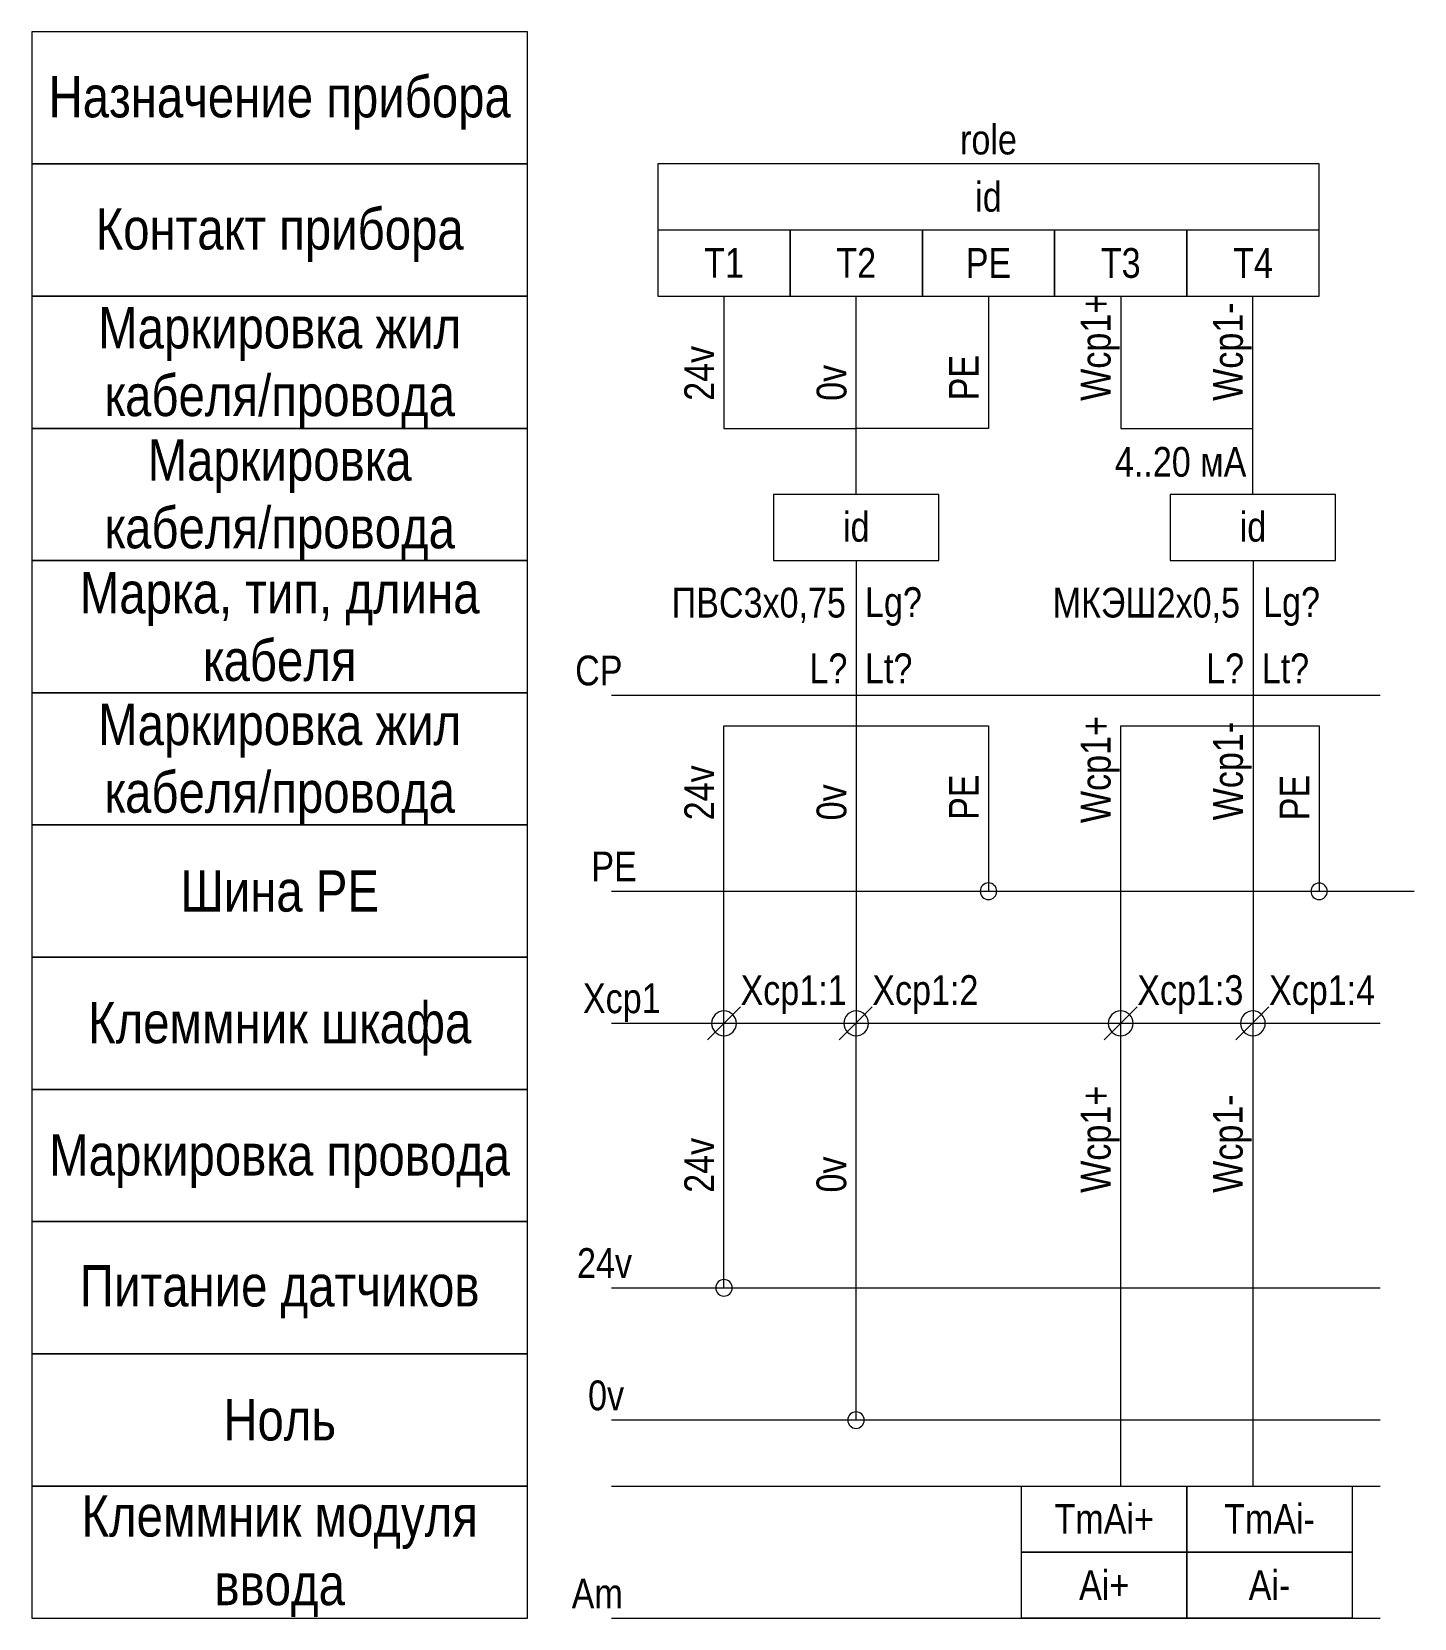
# Model space of a CAD drawing. Header units: millimetres. Extents: x -4644.7 to -4561.1, y -11658.1 to -11562.1.
import ezdxf

# ---------------------------------------------------------------- set-up
doc = ezdxf.new("R2010")
doc.units = ezdxf.units.MM
doc.header["$MEASUREMENT"] = 0
doc.linetypes.add('Штриховая', pattern=[2000, 1000, -1000])
doc.linetypes.add('Штрихпунктирная', pattern=[6702.777624, 3527.777672, -1763.888836, 0, -1411.111116])
for name, color, linetype, lineweight in [('0_names_Ном._пера__1', 7, 'Continuous', 15), ('0_names_Ном._пера__21', 7, 'Continuous', 40), ('0_Ном._пера__1', 7, 'Continuous', 15), ('0_Ном._пера__21', 7, 'Continuous', 40), ('title_Ном._пера__1', 7, 'Continuous', 15)]:
    doc.layers.add(name, color=color, linetype=linetype, lineweight=lineweight)
doc.styles.add('СГЕНЕРИР_СТИЛЬ_1', font='ARIALN.TTF')

msp = doc.modelspace()

# ---------------------------------------------------------------- linework, layer by layer
at = {"layer": '0_Ном._пера__1', "color": 7, "linetype": 'Continuous', "lineweight": 15}
for p, q in [((-4594.808, -11590.104), (-4594.808, -11578.104)), ((-4570.808, -11590.104), (-4570.808, -11578.104)), ((-4609.611, -11614.101), (-4561.051, -11614.101)), ((-4603.809, -11623.104), (-4601.809, -11621.104)), ((-4595.838, -11623.104), (-4593.838, -11621.104)), ((-4579.808, -11623.104), (-4577.808, -11621.104)), ((-4571.839, -11623.104), (-4569.839, -11621.104)), ((-4609.611, -11638.101), (-4563.112, -11638.101)), ((-4609.611, -11646.101), (-4563.112, -11646.101)), ((-4609.611, -11650.101), (-4563.112, -11650.101)), ((-4609.611, -11658.101), (-4563.112, -11658.101))]:
    msp.add_line(p, q, dxfattribs=at)
at = {"layer": '0_Ном._пера__1', "color": 7, "linetype": 'Штриховая', "lineweight": 15}
msp.add_line((-4563.112, -11602.256), (-4609.611, -11602.256), dxfattribs=at)
at = {"layer": '0_Ном._пера__1', "color": 7, "linetype": 'Штрихпунктирная', "lineweight": 15}
msp.add_line((-4609.611, -11622.101), (-4563.112, -11622.101), dxfattribs=at)
at = {"layer": '0_Ном._пера__1', "color": 7, "linetype": 'Continuous', "lineweight": 15}
for points in [[(-4606.808, -11578.104), (-4566.808, -11578.104), (-4566.808, -11570.104), (-4606.808, -11570.104)], [(-4606.808, -11578.104), (-4598.808, -11578.104), (-4598.808, -11574.104), (-4606.808, -11574.104)], [(-4598.808, -11578.104), (-4590.808, -11578.104), (-4590.808, -11574.104), (-4598.808, -11574.104)], [(-4590.808, -11578.104), (-4582.808, -11578.104), (-4582.808, -11574.104), (-4590.808, -11574.104)], [(-4582.808, -11578.104), (-4574.808, -11578.104), (-4574.808, -11574.104), (-4582.808, -11574.104)], [(-4574.808, -11578.104), (-4566.808, -11578.104), (-4566.808, -11574.104), (-4574.808, -11574.104)], [(-4599.808, -11594.104), (-4589.808, -11594.104), (-4589.808, -11590.104), (-4599.808, -11590.104)], [(-4575.808, -11594.104), (-4565.808, -11594.104), (-4565.808, -11590.104), (-4575.808, -11590.104)], [(-4584.808, -11650.101), (-4574.808, -11650.101), (-4574.808, -11654.101), (-4584.808, -11654.101)], [(-4574.808, -11650.101), (-4564.808, -11650.101), (-4564.808, -11654.101), (-4574.808, -11654.101)], [(-4584.808, -11654.101), (-4574.808, -11654.101), (-4574.808, -11658.101), (-4584.808, -11658.101)], [(-4574.808, -11654.101), (-4564.808, -11654.101), (-4564.808, -11658.101), (-4574.808, -11658.101)]]:
    msp.add_lwpolyline(points, close=True, dxfattribs=at)
for points in [[(-4602.808, -11578.104), (-4602.808, -11586.104), (-4594.808, -11586.104)], [(-4586.808, -11578.104), (-4586.808, -11586.104), (-4594.808, -11586.104)], [(-4578.808, -11578.104), (-4578.808, -11586.104), (-4570.808, -11586.104)], [(-4594.805, -11594.104), (-4594.82, -11622.086)], [(-4570.805, -11594.104), (-4570.806, -11622.072)], [(-4602.809, -11622.104), (-4602.809, -11604.104), (-4594.81, -11604.105)], [(-4594.81, -11604.105), (-4586.808, -11604.107), (-4586.808, -11614.107)], [(-4578.808, -11622.105), (-4578.808, -11604.105), (-4570.805, -11604.105)], [(-4570.805, -11604.105), (-4566.806, -11604.105), (-4566.806, -11614.105)], [(-4602.809, -11638.104), (-4602.809, -11622.104)], [(-4594.82, -11646.104), (-4594.82, -11622.086)], [(-4578.808, -11650.104), (-4578.808, -11622.104)], [(-4570.807, -11622.072), (-4570.808, -11650.104)]]:
    msp.add_lwpolyline(points, dxfattribs=at)
for points in [[(-4586.808, -11613.61, 1), (-4586.808, -11614.61, 1)], [(-4566.806, -11613.615, 1), (-4566.806, -11614.615, 1)], [(-4602.809, -11621.354, 1), (-4602.809, -11622.854, 1)], [(-4594.813, -11621.354, 1), (-4594.813, -11622.854, 1)], [(-4578.808, -11621.354, 1), (-4578.808, -11622.854, 1)], [(-4570.815, -11621.354, 1), (-4570.815, -11622.854, 1)], [(-4602.809, -11637.607, 1), (-4602.809, -11638.607, 1)], [(-4594.82, -11645.61, 1), (-4594.82, -11646.61, 1)]]:
    msp.add_lwpolyline(points, format="xyb", close=True, dxfattribs=at)
at = {"layer": 'title_Ном._пера__1', "color": 7, "linetype": 'Continuous', "lineweight": 15}
for points in [[(-4644.686, -11570.101), (-4614.686, -11570.101), (-4614.686, -11562.101), (-4644.686, -11562.101)], [(-4644.686, -11578.101), (-4614.686, -11578.101), (-4614.686, -11570.101), (-4644.686, -11570.101)], [(-4644.686, -11586.101), (-4614.686, -11586.101), (-4614.686, -11578.101), (-4644.686, -11578.101)], [(-4644.686, -11594.101), (-4614.686, -11594.101), (-4614.686, -11586.101), (-4644.686, -11586.101)], [(-4644.686, -11602.101), (-4614.686, -11602.101), (-4614.686, -11594.101), (-4644.686, -11594.101)], [(-4644.686, -11610.101), (-4614.686, -11610.101), (-4614.686, -11602.101), (-4644.686, -11602.101)], [(-4644.686, -11618.101), (-4614.686, -11618.101), (-4614.686, -11610.101), (-4644.686, -11610.101)], [(-4644.686, -11626.101), (-4614.686, -11626.101), (-4614.686, -11618.101), (-4644.686, -11618.101)], [(-4644.686, -11634.101), (-4614.686, -11634.101), (-4614.686, -11626.101), (-4644.686, -11626.101)], [(-4644.686, -11642.101), (-4614.686, -11642.101), (-4614.686, -11634.101), (-4644.686, -11634.101)], [(-4644.686, -11650.101), (-4614.686, -11650.101), (-4614.686, -11642.101), (-4644.686, -11642.101)], [(-4644.686, -11658.101), (-4614.686, -11658.101), (-4614.686, -11650.101), (-4644.686, -11650.101)]]:
    msp.add_lwpolyline(points, close=True, dxfattribs=at)

# ---------------------------------------------------------------- texts
at = {"layer": '0_names_Ном._пера__1', "color": 7, "linetype": 'Continuous', "lineweight": 15, "char_height": 1.8, "style": 'СГЕНЕРИР_СТИЛЬ_1'}
for s, insert, attachment_point in [('\\A1;{\\pqc;\\fArial Narrow|b0|i0|c204|p34;role}', (-4586.808, -11569.552), 8), ('\\A1;{\\pqc;\\fArial Narrow|b0|i0|c204|p34;id}', (-4586.808, -11572.102), 5), ('\\A1;{\\pqc;\\fArial Narrow|b0|i0|c204|p34;T1}', (-4602.808, -11576.09), 5), ('\\A1;{\\pqc;\\fArial Narrow|b0|i0|c204|p34;T2}', (-4594.808, -11576.09), 5), ('\\A1;{\\pqc;\\fArial Narrow|b0|i0|c204|p34;T3}', (-4578.808, -11576.106), 5), ('\\A1;{\\pqc;\\fArial Narrow|b0|i0|c204|p34;T4}', (-4570.808, -11576.094), 5), ('\\A1;{\\pqc;\\fArial Narrow|b0|i0|c204|p34;id}', (-4594.808, -11592.067), 5), ('\\A1;{\\pqc;\\fArial Narrow|b0|i0|c204|p34;id}', (-4570.808, -11592.067), 5), ('\\A1;{\\pql;\\fArial Narrow|b0|i0|c204|p34;Lg\\fArial Narrow|b0|i0|c204|p34;?}', (-4594.278, -11598.056), 7), ('\\A1;{\\pqc;\\fArial Narrow|b0|i0|c204|p34;CP}', (-4610.382, -11600.764), 5), ('\\A1;{\\pql;\\fArial Narrow|b0|i0|c204|p34;L\\fArial Narrow|b0|i0|c204|p34;?}', (-4597.639, -11601.522), 7), ('\\A1;{\\pql;\\fArial Narrow|b0|i0|c204|p34;Lt\\fArial Narrow|b0|i0|c204|p34;?}', (-4594.278, -11601.54), 7), ('\\A1;{\\pql;\\fArial Narrow|b0|i0|c204|p34;L\\fArial Narrow|b0|i0|c204|p34;?}', (-4573.639, -11601.522), 7), ('\\A1;{\\pql;\\fArial Narrow|b0|i0|c204|p34;Lt\\fArial Narrow|b0|i0|c204|p34;?}', (-4570.278, -11601.54), 7), ('\\A1;{\\pqc;\\fArial Narrow|b0|i0|c204|p34;X\\fArial Narrow|b0|i0|c204|p34;cp1}', (-4608.992, -11620.858), 5), ('\\A1;{\\pql;\\fArial Narrow|b0|i0|c204|p34;Xcp1:1}', (-4601.809, -11620.36), 4), ('\\A1;{\\pql;\\fArial Narrow|b0|i0|c204|p34;Xcp1:\\fArial Narrow|b0|i0|c204|p34;2}', (-4593.838, -11620.361), 4), ('\\A1;{\\pql;\\fArial Narrow|b0|i0|c204|p34;Xcp1:\\fArial Narrow|b0|i0|c204|p34;3}', (-4577.808, -11620.361), 4), ('\\A1;{\\pql;\\fArial Narrow|b0|i0|c204|p34;Xcp1:\\fArial Narrow|b0|i0|c204|p34;4}', (-4569.839, -11620.361), 4), ('\\A1;{\\pqc;\\fArial Narrow|b0|i0|c204|p34;24v}', (-4610.034, -11636.605), 5), ('\\A1;{\\pqc;\\fArial Narrow|b0|i0|c204|p34;0v}', (-4609.941, -11644.626), 5), ('\\A1;{\\pqc;\\fArial Narrow|b0|i0|c204|p34;TmAi+}', (-4579.808, -11652.092), 5), ('\\A1;{\\pqc;\\fArial Narrow|b0|i0|c204|p34;TmAi-}', (-4569.808, -11652.092), 5), ('\\A1;{\\pqc;\\fArial Narrow|b0|i0|c204|p34;A\\fArial Narrow|b0|i0|c204|p34;i\\fArial Narrow|b0|i0|c204|p34;+}', (-4579.808, -11656.092), 5), ('\\A1;{\\pqc;\\fArial Narrow|b0|i0|c204|p34;A\\fArial Narrow|b0|i0|c204|p34;i\\fArial Narrow|b0|i0|c204|p34;-}', (-4569.808, -11656.092), 5), ('\\A1;{\\pqc;\\fArial Narrow|b0|i0|c204|p34;Am}', (-4610.475, -11656.609), 5)]:
    msp.add_mtext(s, dxfattribs=dict(at, insert=insert, attachment_point=attachment_point))
at = {"layer": '0_names_Ном._пера__1', "color": 7, "linetype": 'Continuous', "lineweight": 15, "char_height": 1.8, "attachment_point": 4, "rotation": 90, "style": 'СГЕНЕРИР_СТИЛЬ_1'}
for s, insert in [('\\A1;{\\pql;\\fArial Narrow|b0|i0|c204|p34;Wcp1\\fArial Narrow|b0|i0|c204|p34;+}', (-4580.052, -11584.435)), ('\\A1;{\\pql;\\fArial Narrow|b0|i0|c204|p34;Wcp1\\fArial Narrow|b0|i0|c204|p34;-}', (-4572.052, -11584.435)), ('\\A1;{\\pql;\\fArial Narrow|b0|i0|c204|p34;24v}', (-4604.304, -11584.435)), ('\\A1;{\\pql;\\fArial Narrow|b0|i0|c204|p34;0v}', (-4596.289, -11584.435)), ('\\A1;{\\pql;\\fArial Narrow|b0|i0|c204|p34;Wcp1\\fArial Narrow|b0|i0|c204|p34;+}', (-4580.052, -11609.986)), ('\\A1;{\\pql;\\fArial Narrow|b0|i0|c204|p34;Wcp1\\fArial Narrow|b0|i0|c204|p34;-}', (-4572.049, -11609.816)), ('\\A1;{\\pql;\\fArial Narrow|b0|i0|c204|p34;24v}', (-4604.305, -11609.816)), ('\\A1;{\\pql;\\fArial Narrow|b0|i0|c204|p34;0v}', (-4596.294, -11609.82)), ('\\A1;{\\pql;\\fArial Narrow|b0|i0|c204|p34;Wcp1\\fArial Narrow|b0|i0|c204|p34;+}', (-4580.052, -11632.357)), ('\\A1;{\\pql;\\fArial Narrow|b0|i0|c204|p34;Wcp1\\fArial Narrow|b0|i0|c204|p34;-}', (-4572.062, -11632.357)), ('\\A1;{\\pql;\\fArial Narrow|b0|i0|c204|p34;24v}', (-4604.305, -11632.357)), ('\\A1;{\\pql;\\fArial Narrow|b0|i0|c204|p34;0v}', (-4596.3, -11632.339))]:
    msp.add_mtext(s, dxfattribs=dict(at, insert=insert))
at = {"layer": '0_names_Ном._пера__21', "color": 7, "linetype": 'Continuous', "lineweight": 40, "insert": (-4570.194, -11598.056), "char_height": 1.8, "attachment_point": 7, "style": 'СГЕНЕРИР_СТИЛЬ_1'}
msp.add_mtext('\\A1;{\\pql;\\fArial Narrow|b0|i0|c204|p34;Lg?}', dxfattribs=at)
at = {"layer": '0_Ном._пера__1', "color": 7, "linetype": 'Continuous', "lineweight": 15, "char_height": 1.8, "style": 'СГЕНЕРИР_СТИЛЬ_1'}
for s, insert, attachment_point in [('\\A1;{\\pqc;\\fArial Narrow|b0|i0|c204|p34;PE}', (-4586.808, -11576.094), 5), ('\\A1;{\\pql;\\fArial Narrow|b0|i0|c204|p34;4..20 мА}', (-4579.159, -11588.14), 4), ('\\A1;{\\pql;\\fArial Narrow|b0|i0|c204|p34;МКЭШ2х0,5}', (-4582.926, -11597.881), 7), ('\\A1;{\\pqc;\\fArial Narrow|b0|i0|c204|p34;PE}', (-4609.458, -11612.609), 5)]:
    msp.add_mtext(s, dxfattribs=dict(at, insert=insert, attachment_point=attachment_point))
at = {"layer": '0_Ном._пера__1', "color": 7, "linetype": 'Continuous', "lineweight": 15, "char_height": 1.8, "rotation": 90, "style": 'СГЕНЕРИР_СТИЛЬ_1'}
for s, insert, attachment_point in [('\\A1;{\\pqr;\\fArial Narrow|b0|i0|c204|p34;PE}', (-4588.3, -11581.657), 6), ('\\A1;{\\pqr;\\fArial Narrow|b0|i0|c204|p34;PE}', (-4588.3, -11607.041), 6), ('\\A1;{\\pql;\\fArial Narrow|b0|i0|c204|p34;PE}', (-4568.298, -11609.817), 4)]:
    msp.add_mtext(s, dxfattribs=dict(at, insert=insert, attachment_point=attachment_point))
at = {"layer": '0_Ном._пера__21', "color": 7, "linetype": 'Continuous', "lineweight": 40, "insert": (-4605.974, -11597.881), "char_height": 1.8, "attachment_point": 7, "style": 'СГЕНЕРИР_СТИЛЬ_1'}
msp.add_mtext('\\A1;{\\pql;\\fArial Narrow|b0|i0|c204|p34;ПВС3\\fArial Narrow|b0|i0|c204|p34;х0,\\fArial Narrow|b0|i0|c204|p34;7\\fArial Narrow|b0|i0|c204|p34;5}', dxfattribs=at)
at = {"layer": 'title_Ном._пера__1', "color": 7, "linetype": 'Continuous', "lineweight": 15, "char_height": 2.5, "attachment_point": 5, "style": 'СГЕНЕРИР_СТИЛЬ_1'}
for s, insert in [('\\A1;{\\pqc;\\fArial Narrow|b0|i0|c204|p34;Назначение прибора}', (-4629.686, -11566.409)), ('\\A1;{\\pqc;\\fArial Narrow|b0|i0|c204|p34;Контакт прибора}', (-4629.686, -11574.409)), ('\\A1;{\\pqc;\\fArial Narrow|b0|i0|c204|p34;Шина PE}', (-4629.686, -11614.109)), ('\\A1;{\\pqc;\\fArial Narrow|b0|i0|c204|p34;Клеммник\\fArial Narrow|b0|i0|c204|p34; шкафа}', (-4629.686, -11622.435)), ('\\A1;{\\pqc;\\fArial Narrow|b0|i0|c204|p34;Маркировка \\fArial Narrow|b0|i0|c204|p34;провода}', (-4629.686, -11630.438)), ('\\A1;{\\pqc;\\fArial Narrow|b0|i0|c204|p34;Питание датчиков}', (-4629.686, -11638.347)), ('\\A1;{\\pqc;\\fArial Narrow|b0|i0|c204|p34;Ноль}', (-4629.686, -11646.109))]:
    msp.add_mtext(s, dxfattribs=dict(at, insert=insert))
for s, insert, line_spacing_factor in [('\\A1;{\\pqc;\\fArial Narrow|b0|i0|c204|p34;Маркировка жил\\P\\pqc;\\fArial Narrow|b0|i0|c204|p34;кабеля/провода}', (-4629.686, -11582.438), 0.982786), ('\\A1;{\\pqc;\\fArial Narrow|b0|i0|c204|p34;Маркировка\\P\\pqc;\\fArial Narrow|b0|i0|c204|p34;кабеля/провода}', (-4629.686, -11590.438), 0.982786), ('\\A1;{\\pqc;\\fArial Narrow|b0|i0|c204|p34;Марка, тип\\fArial Narrow|b0|i0|c204|p34;, длина\\P\\pqc;\\fArial Narrow|b0|i0|c204|p34;кабеля}', (-4629.686, -11598.109), 0.98101), ('\\A1;{\\pqc;\\fArial Narrow|b0|i0|c204|p34;Маркировка жил\\P\\pqc;\\fArial Narrow|b0|i0|c204|p34;кабеля/провода}', (-4629.686, -11606.438), 0.982786), ('\\A1;{\\pqc;\\fArial Narrow|b0|i0|c204|p34;Клеммник модуля\\P\\pqc;\\fArial Narrow|b0|i0|c204|p34;ввода}', (-4629.686, -11654.345), 0.996136)]:
    msp.add_mtext(s, dxfattribs=dict(at, insert=insert, line_spacing_factor=line_spacing_factor))

doc.saveas('drawing.dxf')
